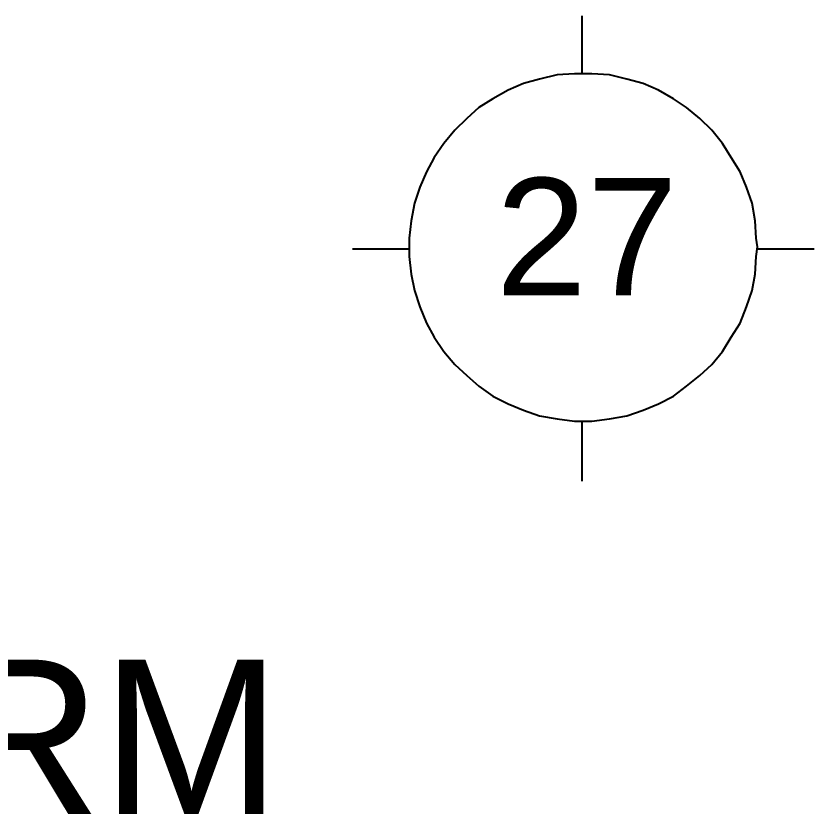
# Model space of a CAD drawing. Header units: millimetres. Extents: x 5 to 415, y 48 to 251.
# Drawn here: x 358.83 to 371.76, y 238.5 to 251.43 of the extents above; entities that cross this region are included whole.
import ezdxf

# ---------------------------------------------------------------- set-up
doc = ezdxf.new("R2010")
doc.units = ezdxf.units.MM
doc.layers.add('P', color=7, linetype='Continuous')
doc.layers.add('T', color=7, linetype='Continuous')

msp = doc.modelspace()

# ---------------------------------------------------------------- linework, layer by layer
at = {"layer": 'P'}
for points in [[(368, 250.49), (368, 251.425)], [(367.594, 250.472), (367.312, 250.402)], [(367.877, 250.49), (367.594, 250.472)], [(368.018, 250.49), (367.877, 250.49)], [(368.159, 250.49), (368.018, 250.49)], [(368.441, 250.472), (368.159, 250.49)], [(368.723, 250.402), (368.441, 250.472)], [(367.048, 250.331), (366.801, 250.225)], [(367.312, 250.402), (367.048, 250.331)], [(368.988, 250.331), (368.723, 250.402)], [(369.235, 250.225), (368.988, 250.331)], [(366.801, 250.225), (366.554, 250.084)], [(369.482, 250.084), (369.235, 250.225)], [(366.554, 250.084), (366.324, 249.943)], [(369.693, 249.943), (369.482, 250.084)], [(366.324, 249.943), (366.13, 249.767)], [(369.905, 249.767), (369.693, 249.943)], [(366.13, 249.767), (365.936, 249.573)], [(370.099, 249.573), (369.905, 249.767)], [(365.936, 249.573), (365.76, 249.361)], [(370.276, 249.361), (370.099, 249.573)], [(365.76, 249.361), (365.601, 249.132)], [(370.417, 249.132), (370.276, 249.361)], [(365.601, 249.132), (365.478, 248.902)], [(370.558, 248.902), (370.417, 249.132)], [(365.478, 248.902), (365.372, 248.655)], [(370.664, 248.655), (370.558, 248.902)], [(365.372, 248.655), (365.284, 248.391)], [(370.752, 248.391), (370.664, 248.655)], [(365.284, 248.391), (365.231, 248.109)], [(370.805, 248.109), (370.752, 248.391)], [(365.231, 248.109), (365.196, 247.826)], [(370.822, 247.826), (370.805, 248.109)], [(365.196, 247.826), (365.196, 247.685)], [(370.84, 247.685), (370.822, 247.826)], [(365.196, 247.65), (364.278, 247.65)], [(365.196, 247.685), (365.196, 247.527)], [(370.822, 247.527), (370.84, 247.685)], [(371.757, 247.65), (370.84, 247.65)], [(365.196, 247.527), (365.231, 247.244)], [(370.805, 247.244), (370.822, 247.527)], [(365.231, 247.244), (365.284, 246.98)], [(370.752, 246.98), (370.805, 247.244)], [(365.284, 246.98), (365.372, 246.715)], [(370.664, 246.715), (370.752, 246.98)], [(365.372, 246.715), (365.478, 246.451)], [(370.558, 246.451), (370.664, 246.715)], [(365.478, 246.451), (365.601, 246.221)], [(370.417, 246.221), (370.558, 246.451)], [(365.601, 246.221), (365.76, 245.992)], [(370.276, 245.992), (370.417, 246.221)], [(365.76, 245.992), (365.936, 245.78)], [(370.099, 245.78), (370.276, 245.992)], [(365.936, 245.78), (366.13, 245.604)], [(369.905, 245.604), (370.099, 245.78)], [(366.13, 245.604), (366.324, 245.428)], [(369.693, 245.428), (369.905, 245.604)], [(366.324, 245.428), (366.554, 245.269)], [(369.482, 245.269), (369.693, 245.428)], [(366.554, 245.269), (366.801, 245.145)], [(369.235, 245.145), (369.482, 245.269)], [(366.801, 245.145), (367.048, 245.039)], [(368.988, 245.039), (369.235, 245.145)], [(367.048, 245.039), (367.312, 244.951)], [(368.723, 244.951), (368.988, 245.039)], [(367.312, 244.951), (367.594, 244.898)], [(367.594, 244.898), (367.877, 244.863)], [(368.159, 244.863), (368.441, 244.898)], [(368.441, 244.898), (368.723, 244.951)], [(367.877, 244.863), (368.018, 244.863)], [(368, 243.893), (368, 244.863)], [(368.018, 244.863), (368.159, 244.863)]]:
    msp.add_lwpolyline(points, dxfattribs=at)

# ---------------------------------------------------------------- texts
at = {"layer": 'T', "attachment_point": 7}
for s, insert, char_height in [('{\\fArial|b0|i0|c0|p18;27}', (366.6, 246.9), 1.9), ('{\\fArial|b0|i0|c0|p18;WIND BREAK RM}', (334.6, 238.5), 2.5)]:
    msp.add_mtext(s, dxfattribs=dict(at, insert=insert, char_height=char_height))

doc.saveas('drawing.dxf')
